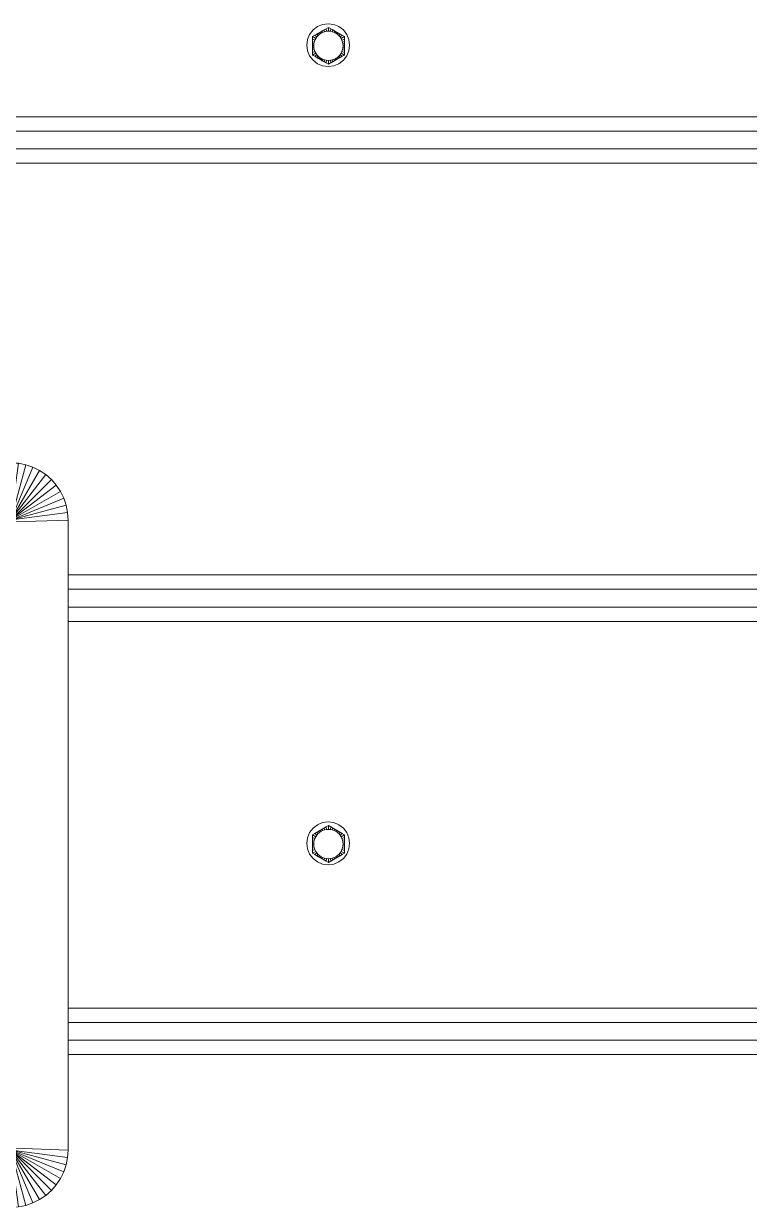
# Model space of a CAD drawing. Header units: inches. Extents: x -827 to 154, y -802 to 207.
# Drawn here: x -105.96 to -93.29, y -169.46 to -148.79 of the extents above; entities that cross this region are included whole.
import ezdxf

# ---------------------------------------------------------------- set-up
doc = ezdxf.new("R2010")
doc.units = ezdxf.units.IN
doc.header["$MEASUREMENT"] = 0
doc.layers.add('Layer0', color=7, linetype='Continuous', lineweight=9)
doc.layers.add('Shop_Sabre_RC-8_CNC_Router_skp', color=8, linetype='Continuous', lineweight=9)

# ---------------------------------------------------------------- blocks, each defined once
blk = doc.blocks.new('Shop_Sabre_RC-8_CNC_Router_skp_171-402910-Level 1')
at = {"layer": 'Layer0'}
for p, q in [((0.002, 6.078), (0, 6.07)), ((0, 6.07), (0.002, 6.078)), ((0, 6.07), (0, 0.055)), ((0, 6.07), (0, 0.055)), ((0.004, 6.086), (0.002, 6.078)), ((0.002, 6.078), (0.004, 6.086)), ((0.008, 6.093), (0.004, 6.086)), ((0.004, 6.086), (0.008, 6.093)), ((0.012, 6.099), (0.008, 6.093)), ((0.008, 6.093), (0.012, 6.099)), ((0.017, 6.105), (0.012, 6.099)), ((0.012, 6.099), (0.017, 6.105)), ((0.017, 6.105), (0.023, 6.11)), ((0.017, 6.105), (0.023, 6.11)), ((0.023, 6.11), (0.03, 6.115)), ((0.023, 6.11), (0.03, 6.115)), ((0.03, 6.115), (0.037, 6.118)), ((0.03, 6.115), (0.037, 6.118)), ((0.037, 6.118), (0.044, 6.121)), ((0.037, 6.118), (0.044, 6.121)), ((0.044, 6.121), (0.052, 6.122)), ((0.044, 6.121), (0.052, 6.122)), ((0.052, 6.122), (0.091, 6.125)), ((0.052, 6.122), (0.091, 6.125)), ((0.091, 6.125), (11.029, 6.125)), ((0.091, 6.125), (11.029, 6.125)), ((0.125, 0.125), (0.125, 6)), ((10.997, 6), (0.125, 6)), ((10.997, 4.497), (10.997, 6)), ((11.029, 6.125), (11.068, 6.122)), ((11.029, 6.125), (11.068, 6.122)), ((11.068, 6.122), (11.076, 6.121)), ((11.068, 6.122), (11.076, 6.121)), ((11.076, 6.121), (11.083, 6.118)), ((11.076, 6.121), (11.083, 6.118)), ((11.083, 6.118), (11.09, 6.115)), ((11.083, 6.118), (11.09, 6.115)), ((11.09, 6.115), (11.097, 6.11)), ((11.09, 6.115), (11.097, 6.11)), ((11.097, 6.11), (11.103, 6.105)), ((11.097, 6.11), (11.103, 6.105)), ((11.108, 6.099), (11.103, 6.105)), ((11.103, 6.105), (11.108, 6.099)), ((11.112, 6.093), (11.108, 6.099)), ((11.108, 6.099), (11.112, 6.093)), ((11.116, 6.086), (11.112, 6.093)), ((11.112, 6.093), (11.116, 6.086)), ((11.118, 6.078), (11.116, 6.086)), ((11.116, 6.086), (11.118, 6.078)), ((11.12, 6.07), (11.118, 6.078)), ((11.118, 6.078), (11.12, 6.07)), ((11.12, 6.07), (11.122, 6.032)), ((11.122, 6.032), (11.12, 6.07)), ((11.122, 4.372), (11.122, 6.032)), ((11.122, 4.372), (11.122, 6.032)), ((0, 0.055), (0.002, 0.047)), ((0.002, 0.047), (0, 0.055)), ((0.002, 0.047), (0.004, 0.039)), ((0.002, 0.047), (0.004, 0.039)), ((0.004, 0.039), (0.008, 0.032)), ((0.004, 0.039), (0.008, 0.032)), ((0.008, 0.032), (0.012, 0.026)), ((0.008, 0.032), (0.012, 0.026)), ((0.012, 0.026), (0.017, 0.02)), ((0.012, 0.026), (0.017, 0.02)), ((0.023, 0.015), (0.017, 0.02)), ((0.017, 0.02), (0.023, 0.015)), ((0.03, 0.01), (0.023, 0.015)), ((0.023, 0.015), (0.03, 0.01)), ((0.037, 0.007), (0.03, 0.01)), ((0.03, 0.01), (0.037, 0.007)), ((0.044, 0.004), (0.037, 0.007)), ((0.037, 0.007), (0.044, 0.004)), ((0.052, 0.003), (0.044, 0.004)), ((0.044, 0.004), (0.052, 0.003)), ((0.052, 0.003), (0.091, 0)), ((0.091, 0), (0.052, 0.003)), ((4.563, 0), (0.091, 0)), ((0.125, 0.125), (4.563, 0.125)), ((0.091, 0), (4.563, 0))]:
    blk.add_line(p, q, dxfattribs=at)
blk = doc.blocks.new('Shop_Sabre_RC-8_CNC_Router_skp_170-402909-Level 1')
at = {"layer": 'Layer0'}
for p, q in [((0.5, 12.857), (0.391, 12.785)), ((0.391, 12.785), (0.5, 12.857)), ((0.617, 12.915), (0.5, 12.857)), ((0.5, 12.857), (0.617, 12.915)), ((0.97, 12.044), (0.5, 12.857)), ((0.5, 12.857), (0.97, 12.044)), ((0.741, 12.957), (0.617, 12.915)), ((0.617, 12.915), (0.741, 12.957)), ((0.617, 12.915), (0.977, 12.047)), ((0.977, 12.047), (0.617, 12.915)), ((0.869, 12.983), (0.741, 12.957)), ((0.741, 12.957), (0.869, 12.983)), ((0.741, 12.957), (0.984, 12.05)), ((0.984, 12.05), (0.741, 12.957)), ((0.869, 12.983), (1, 12.991)), ((1, 12.991), (0.869, 12.983)), ((0.869, 12.983), (0.992, 12.051)), ((0.992, 12.051), (0.869, 12.983)), ((1, 12.991), (3.628, 12.991)), ((1, 12.991), (1.031, 12.054)), ((3.628, 12.991), (1, 12.991)), ((1.031, 12.054), (1, 12.991)), ((0.207, 12.6), (0.293, 12.699)), ((0.207, 12.6), (0.293, 12.699)), ((0.391, 12.785), (0.293, 12.699)), ((0.293, 12.699), (0.391, 12.785)), ((0.957, 12.034), (0.293, 12.699)), ((0.957, 12.034), (0.293, 12.699)), ((0.391, 12.785), (0.963, 12.039)), ((0.963, 12.039), (0.391, 12.785)), ((0.076, 12.374), (0.134, 12.491)), ((0.076, 12.374), (0.134, 12.491)), ((0.134, 12.491), (0.207, 12.6)), ((0.134, 12.491), (0.207, 12.6)), ((0.134, 12.491), (0.948, 12.022)), ((0.948, 12.022), (0.134, 12.491)), ((0.952, 12.028), (0.207, 12.6)), ((0.207, 12.6), (0.952, 12.028)), ((0.009, 12.122), (0.034, 12.25)), ((0.009, 12.122), (0.034, 12.25)), ((0.034, 12.25), (0.076, 12.374)), ((0.034, 12.25), (0.076, 12.374)), ((0.942, 12.007), (0.034, 12.25)), ((0.034, 12.25), (0.942, 12.007)), ((0.076, 12.374), (0.944, 12.015)), ((0.944, 12.015), (0.076, 12.374)), ((0.009, 12.122), (0, 11.991)), ((0, 11.991), (0.009, 12.122)), ((0, 0.991), (0, 11.991)), ((0, 11.991), (0.938, 11.961)), ((0, 11.991), (0, 0.991)), ((0, 11.991), (0.938, 11.961)), ((0.009, 12.122), (0.94, 11.999)), ((0.94, 11.999), (0.009, 12.122)), ((8, 0.991), (8, 5.994)), ((8, 5.994), (8, 0.991)), ((0, 0.991), (0.938, 1.022)), ((0.938, 1.022), (0, 0.991)), ((0, 0.991), (0.009, 0.861)), ((0, 0.991), (0.009, 0.861)), ((0.009, 0.861), (0.94, 0.984)), ((0.94, 0.984), (0.009, 0.861)), ((0.009, 0.861), (0.034, 0.733)), ((0.009, 0.861), (0.034, 0.733)), ((0.942, 0.976), (0.034, 0.733)), ((0.034, 0.733), (0.942, 0.976)), ((0.944, 0.968), (0.076, 0.609)), ((0.076, 0.609), (0.944, 0.968)), ((0.134, 0.491), (0.948, 0.961)), ((0.948, 0.961), (0.134, 0.491)), ((0.952, 0.955), (0.207, 0.383)), ((0.207, 0.383), (0.952, 0.955)), ((0.293, 0.284), (0.957, 0.949)), ((0.957, 0.949), (0.293, 0.284)), ((0.963, 0.943), (0.391, 0.198)), ((0.391, 0.198), (0.963, 0.943)), ((0.5, 0.125), (0.97, 0.939)), ((0.97, 0.939), (0.5, 0.125)), ((0.617, 0.068), (0.977, 0.936)), ((0.977, 0.936), (0.617, 0.068)), ((0.984, 0.933), (0.741, 0.026)), ((0.741, 0.026), (0.984, 0.933)), ((0.992, 0.931), (0.869, 0)), ((0.869, 0), (0.992, 0.931)), ((7.131, 0), (7.008, 0.931)), ((7.008, 0.931), (7.131, 0)), ((7.016, 0.933), (7.259, 0.026)), ((7.259, 0.026), (7.016, 0.933)), ((7.023, 0.936), (7.383, 0.068)), ((7.383, 0.068), (7.023, 0.936)), ((7.5, 0.125), (7.03, 0.939)), ((7.03, 0.939), (7.5, 0.125)), ((7.609, 0.198), (7.037, 0.943)), ((7.037, 0.943), (7.609, 0.198)), ((7.043, 0.949), (7.707, 0.284)), ((7.043, 0.949), (7.707, 0.284)), ((7.048, 0.955), (7.793, 0.383)), ((7.793, 0.383), (7.048, 0.955)), ((7.052, 0.961), (7.866, 0.491)), ((7.866, 0.491), (7.052, 0.961)), ((7.924, 0.609), (7.056, 0.968)), ((7.056, 0.968), (7.924, 0.609)), ((7.058, 0.976), (7.966, 0.733)), ((7.966, 0.733), (7.058, 0.976)), ((7.991, 0.861), (7.06, 0.984)), ((7.06, 0.984), (7.991, 0.861)), ((7.063, 1.022), (8, 0.991)), ((8, 0.991), (7.063, 1.022)), ((7.991, 0.861), (7.966, 0.733)), ((7.966, 0.733), (7.991, 0.861)), ((7.991, 0.861), (8, 0.991)), ((8, 0.991), (7.991, 0.861)), ((0.034, 0.733), (0.076, 0.609)), ((0.034, 0.733), (0.076, 0.609)), ((7.966, 0.733), (7.924, 0.609)), ((7.924, 0.609), (7.966, 0.733)), ((0.076, 0.609), (0.134, 0.491)), ((0.076, 0.609), (0.134, 0.491)), ((0.134, 0.491), (0.207, 0.383)), ((0.134, 0.491), (0.207, 0.383)), ((7.866, 0.491), (7.793, 0.383)), ((7.793, 0.383), (7.866, 0.491)), ((7.924, 0.609), (7.866, 0.491)), ((7.866, 0.491), (7.924, 0.609)), ((0.207, 0.383), (0.293, 0.284)), ((0.207, 0.383), (0.293, 0.284)), ((0.293, 0.284), (0.391, 0.198)), ((0.293, 0.284), (0.391, 0.198)), ((7.609, 0.198), (7.707, 0.284)), ((7.609, 0.198), (7.707, 0.284)), ((7.793, 0.383), (7.707, 0.284)), ((7.707, 0.284), (7.793, 0.383)), ((0.391, 0.198), (0.5, 0.125)), ((0.391, 0.198), (0.5, 0.125)), ((0.5, 0.125), (0.617, 0.068)), ((0.5, 0.125), (0.617, 0.068)), ((0.617, 0.068), (0.741, 0.026)), ((0.617, 0.068), (0.741, 0.026)), ((0.741, 0.026), (0.869, 0)), ((0.741, 0.026), (0.869, 0)), ((0.869, 0), (7.131, 0)), ((0.869, 0), (7.131, 0)), ((7.131, 0), (7.259, 0.026)), ((7.131, 0), (7.259, 0.026)), ((7.259, 0.026), (7.383, 0.068)), ((7.259, 0.026), (7.383, 0.068)), ((7.383, 0.068), (7.5, 0.125)), ((7.383, 0.068), (7.5, 0.125)), ((7.5, 0.125), (7.609, 0.198)), ((7.5, 0.125), (7.609, 0.198))]:
    blk.add_line(p, q, dxfattribs=at)
at = {"rotation": 90}
blk.add_blockref('Shop_Sabre_RC-8_CNC_Router_skp_171-402910-Level 1', (7.063, 0.931), dxfattribs=at)
blk = doc.blocks.new('Shop_Sabre_RC-8_CNC_Router_skp_9-V86-Level 1')
at = {"layer": 'Layer0'}
for p, q in [((96.006, 2.445), (96.245, 2.583)), ((96.245, 2.583), (96.006, 2.445)), ((96.074, 2.485), (96.041, 2.466)), ((96.041, 2.466), (96.074, 2.485)), ((96.105, 2.503), (96.074, 2.485)), ((96.074, 2.485), (96.105, 2.503)), ((96.074, 2.485), (96.089, 2.465)), ((96.089, 2.465), (96.074, 2.485)), ((96.137, 2.521), (96.105, 2.503)), ((96.137, 2.521), (96.105, 2.503)), ((96.105, 2.503), (96.117, 2.483)), ((96.117, 2.483), (96.105, 2.503)), ((96.108, 2.477), (96.117, 2.483)), ((96.108, 2.477), (96.117, 2.483)), ((96.117, 2.483), (96.147, 2.498)), ((96.117, 2.483), (96.147, 2.498)), ((96.17, 2.54), (96.137, 2.521)), ((96.17, 2.54), (96.137, 2.521)), ((96.137, 2.521), (96.147, 2.498)), ((96.147, 2.498), (96.137, 2.521)), ((96.147, 2.498), (96.179, 2.509)), ((96.147, 2.498), (96.179, 2.509)), ((96.205, 2.561), (96.17, 2.54)), ((96.205, 2.561), (96.17, 2.54)), ((96.179, 2.509), (96.17, 2.54)), ((96.17, 2.54), (96.179, 2.509)), ((96.179, 2.509), (96.211, 2.515)), ((96.179, 2.509), (96.211, 2.515)), ((96.245, 2.583), (96.205, 2.561)), ((96.245, 2.583), (96.205, 2.561)), ((96.211, 2.515), (96.205, 2.561)), ((96.205, 2.561), (96.211, 2.515)), ((96.211, 2.515), (96.245, 2.518)), ((96.211, 2.515), (96.245, 2.518)), ((96.245, 2.583), (96.245, 2.518)), ((96.245, 2.518), (96.245, 2.583)), ((96.284, 2.561), (96.245, 2.583)), ((96.245, 2.583), (96.284, 2.561)), ((96.245, 2.518), (96.278, 2.515)), ((96.245, 2.518), (96.278, 2.515)), ((96.284, 2.561), (96.278, 2.515)), ((96.284, 2.561), (96.278, 2.515)), ((96.278, 2.515), (96.311, 2.509)), ((96.311, 2.509), (96.278, 2.515)), ((96.284, 2.561), (96.484, 2.445)), ((96.484, 2.445), (96.284, 2.561)), ((96.284, 2.561), (96.319, 2.54)), ((96.284, 2.561), (96.319, 2.54)), ((96.311, 2.509), (96.319, 2.54)), ((96.319, 2.54), (96.311, 2.509)), ((96.311, 2.509), (96.343, 2.498)), ((96.343, 2.498), (96.311, 2.509)), ((96.319, 2.54), (96.352, 2.521)), ((96.319, 2.54), (96.352, 2.521)), ((96.352, 2.521), (96.343, 2.498)), ((96.343, 2.498), (96.352, 2.521)), ((96.343, 2.498), (96.373, 2.483)), ((96.373, 2.483), (96.343, 2.498)), ((96.352, 2.521), (96.384, 2.503)), ((96.352, 2.521), (96.384, 2.503)), ((96.384, 2.503), (96.373, 2.483)), ((96.373, 2.483), (96.384, 2.503)), ((96.373, 2.483), (96.401, 2.465)), ((96.401, 2.465), (96.373, 2.483)), ((96.384, 2.503), (96.416, 2.485)), ((96.416, 2.485), (96.384, 2.503)), ((96.416, 2.485), (96.401, 2.465)), ((96.401, 2.465), (96.416, 2.485)), ((96.416, 2.485), (96.449, 2.466)), ((96.449, 2.466), (96.416, 2.485)), ((96.006, 2.445), (95.966, 2.423)), ((95.966, 2.423), (96.006, 2.445)), ((95.966, 2.377), (95.966, 2.423)), ((96.023, 2.39), (95.966, 2.423)), ((95.966, 2.377), (95.966, 2.423)), ((96.023, 2.39), (95.966, 2.423)), ((95.966, 2.377), (95.966, 2.101)), ((95.966, 2.377), (96.008, 2.36)), ((95.966, 2.377), (95.966, 2.336)), ((95.966, 2.377), (96.008, 2.36)), ((95.966, 2.101), (95.966, 2.377)), ((95.966, 2.336), (95.966, 2.377)), ((95.998, 2.328), (95.966, 2.336)), ((95.966, 2.299), (95.966, 2.336)), ((95.998, 2.328), (95.966, 2.336)), ((95.966, 2.299), (95.966, 2.336)), ((95.966, 2.299), (95.991, 2.295)), ((95.966, 2.299), (95.966, 2.262)), ((95.966, 2.299), (95.991, 2.295)), ((95.966, 2.262), (95.966, 2.299)), ((95.991, 2.295), (95.989, 2.262)), ((95.991, 2.295), (95.989, 2.262)), ((95.991, 2.295), (95.989, 2.262)), ((95.989, 2.262), (95.991, 2.295)), ((95.998, 2.328), (95.991, 2.295)), ((95.991, 2.295), (95.998, 2.328)), ((95.991, 2.295), (95.998, 2.328)), ((95.998, 2.328), (95.991, 2.295)), ((96.008, 2.36), (95.998, 2.328)), ((95.998, 2.328), (96.008, 2.36)), ((95.998, 2.328), (96.008, 2.36)), ((95.998, 2.328), (96.008, 2.36)), ((96.041, 2.466), (96.006, 2.445)), ((96.006, 2.445), (96.041, 2.466)), ((96.042, 2.418), (96.006, 2.445)), ((96.006, 2.445), (96.042, 2.418)), ((96.008, 2.36), (96.023, 2.39)), ((96.023, 2.39), (96.008, 2.36)), ((96.023, 2.39), (96.042, 2.418)), ((96.023, 2.39), (96.042, 2.418)), ((96.041, 2.466), (96.064, 2.443)), ((96.064, 2.443), (96.041, 2.466)), ((96.042, 2.418), (96.064, 2.443)), ((96.042, 2.418), (96.064, 2.443)), ((96.064, 2.443), (96.089, 2.465)), ((96.064, 2.443), (96.089, 2.465)), ((96.089, 2.465), (96.108, 2.477)), ((96.089, 2.465), (96.108, 2.477)), ((96.401, 2.465), (96.426, 2.443)), ((96.426, 2.443), (96.401, 2.465)), ((96.449, 2.466), (96.426, 2.443)), ((96.426, 2.443), (96.449, 2.466)), ((96.426, 2.443), (96.448, 2.418)), ((96.448, 2.418), (96.426, 2.443)), ((96.448, 2.418), (96.484, 2.445)), ((96.484, 2.445), (96.448, 2.418)), ((96.448, 2.418), (96.466, 2.39)), ((96.466, 2.39), (96.448, 2.418)), ((96.449, 2.466), (96.484, 2.445)), ((96.484, 2.445), (96.449, 2.466)), ((96.466, 2.39), (96.523, 2.423)), ((96.523, 2.423), (96.466, 2.39)), ((96.466, 2.39), (96.481, 2.36)), ((96.481, 2.36), (96.466, 2.39)), ((96.523, 2.377), (96.481, 2.36)), ((96.481, 2.36), (96.523, 2.377)), ((96.481, 2.36), (96.492, 2.328)), ((96.492, 2.328), (96.481, 2.36)), ((96.484, 2.445), (96.523, 2.423)), ((96.523, 2.423), (96.484, 2.445)), ((96.492, 2.328), (96.523, 2.336)), ((96.523, 2.336), (96.492, 2.328)), ((96.498, 2.295), (96.492, 2.328)), ((96.492, 2.328), (96.498, 2.295)), ((96.492, 2.328), (96.498, 2.295)), ((96.498, 2.295), (96.492, 2.328)), ((96.523, 2.299), (96.498, 2.295)), ((96.498, 2.295), (96.523, 2.299)), ((96.501, 2.262), (96.498, 2.295)), ((96.498, 2.295), (96.501, 2.262)), ((96.498, 2.295), (96.501, 2.262)), ((96.501, 2.262), (96.498, 2.295)), ((96.523, 2.423), (96.523, 2.101)), ((96.523, 2.101), (96.523, 2.423)), ((96.523, 2.377), (96.523, 2.423)), ((96.523, 2.423), (96.523, 2.377)), ((96.523, 2.336), (96.523, 2.377)), ((96.523, 2.377), (96.523, 2.336)), ((96.523, 2.299), (96.523, 2.336)), ((96.523, 2.336), (96.523, 2.299)), ((96.523, 2.262), (96.523, 2.299)), ((96.523, 2.299), (96.523, 2.262)), ((95.989, 2.262), (95.966, 2.262)), ((95.966, 2.262), (95.966, 2.225)), ((95.966, 2.262), (95.989, 2.262)), ((95.966, 2.225), (95.966, 2.262)), ((95.991, 2.228), (95.966, 2.225)), ((95.966, 2.225), (95.991, 2.228)), ((95.966, 2.187), (95.966, 2.225)), ((95.966, 2.225), (95.966, 2.187)), ((95.998, 2.196), (95.966, 2.187)), ((95.998, 2.196), (95.966, 2.187)), ((95.966, 2.146), (95.966, 2.187)), ((95.966, 2.146), (95.966, 2.187)), ((96.008, 2.164), (95.966, 2.146)), ((95.966, 2.146), (96.008, 2.164)), ((95.966, 2.146), (95.966, 2.101)), ((95.966, 2.101), (95.966, 2.146)), ((96.023, 2.134), (95.966, 2.101)), ((95.966, 2.101), (96.023, 2.134)), ((95.966, 2.101), (96.006, 2.078)), ((96.006, 2.078), (95.966, 2.101)), ((95.989, 2.262), (95.991, 2.228)), ((95.989, 2.262), (95.991, 2.228)), ((95.991, 2.228), (95.989, 2.262)), ((95.991, 2.228), (95.989, 2.262)), ((95.991, 2.228), (95.998, 2.196)), ((95.998, 2.196), (95.991, 2.228)), ((95.991, 2.228), (95.998, 2.196)), ((95.998, 2.196), (95.991, 2.228)), ((95.998, 2.196), (96.008, 2.164)), ((95.998, 2.196), (96.008, 2.164)), ((96.042, 2.106), (96.006, 2.078)), ((96.006, 2.078), (96.042, 2.106)), ((96.006, 2.078), (96.245, 1.94)), ((96.245, 1.94), (96.006, 2.078)), ((96.006, 2.078), (96.041, 2.058)), ((96.041, 2.058), (96.006, 2.078)), ((96.008, 2.164), (96.023, 2.134)), ((96.008, 2.164), (96.023, 2.134)), ((96.023, 2.134), (96.042, 2.106)), ((96.023, 2.134), (96.042, 2.106)), ((96.041, 2.058), (96.064, 2.081)), ((96.064, 2.081), (96.041, 2.058)), ((96.042, 2.106), (96.064, 2.081)), ((96.042, 2.106), (96.064, 2.081)), ((96.064, 2.081), (96.089, 2.059)), ((96.064, 2.081), (96.089, 2.059)), ((96.284, 1.963), (96.484, 2.078)), ((96.484, 2.078), (96.284, 1.963)), ((96.401, 2.059), (96.426, 2.081)), ((96.426, 2.081), (96.401, 2.059)), ((96.426, 2.081), (96.448, 2.106)), ((96.448, 2.106), (96.426, 2.081)), ((96.426, 2.081), (96.449, 2.058)), ((96.449, 2.058), (96.426, 2.081)), ((96.448, 2.106), (96.466, 2.134)), ((96.466, 2.134), (96.448, 2.106)), ((96.448, 2.106), (96.484, 2.078)), ((96.484, 2.078), (96.448, 2.106)), ((96.484, 2.078), (96.449, 2.058)), ((96.449, 2.058), (96.484, 2.078)), ((96.466, 2.134), (96.481, 2.164)), ((96.481, 2.164), (96.466, 2.134)), ((96.523, 2.101), (96.466, 2.134)), ((96.466, 2.134), (96.523, 2.101)), ((96.481, 2.164), (96.492, 2.196)), ((96.481, 2.164), (96.492, 2.196)), ((96.481, 2.164), (96.492, 2.196)), ((96.492, 2.196), (96.481, 2.164)), ((96.481, 2.164), (96.523, 2.146)), ((96.523, 2.146), (96.481, 2.164)), ((96.523, 2.101), (96.484, 2.078)), ((96.484, 2.078), (96.523, 2.101)), ((96.492, 2.196), (96.498, 2.228)), ((96.492, 2.196), (96.498, 2.228)), ((96.492, 2.196), (96.498, 2.228)), ((96.498, 2.228), (96.492, 2.196)), ((96.523, 2.187), (96.492, 2.196)), ((96.492, 2.196), (96.523, 2.187)), ((96.498, 2.228), (96.501, 2.262)), ((96.501, 2.262), (96.498, 2.228)), ((96.498, 2.228), (96.501, 2.262)), ((96.501, 2.262), (96.498, 2.228)), ((96.523, 2.225), (96.498, 2.228)), ((96.498, 2.228), (96.523, 2.225)), ((96.501, 2.262), (96.523, 2.262)), ((96.501, 2.262), (96.523, 2.262)), ((96.523, 2.225), (96.523, 2.262)), ((96.523, 2.225), (96.523, 2.262)), ((96.523, 2.187), (96.523, 2.225)), ((96.523, 2.187), (96.523, 2.225)), ((96.523, 2.146), (96.523, 2.187)), ((96.523, 2.146), (96.523, 2.187)), ((96.523, 2.146), (96.523, 2.101)), ((96.523, 2.101), (96.523, 2.146)), ((96.041, 2.058), (96.074, 2.039)), ((96.074, 2.039), (96.041, 2.058)), ((96.074, 2.039), (96.089, 2.059)), ((96.089, 2.059), (96.074, 2.039)), ((96.074, 2.039), (96.105, 2.021)), ((96.105, 2.021), (96.074, 2.039)), ((96.089, 2.059), (96.117, 2.04)), ((96.089, 2.059), (96.117, 2.04)), ((96.105, 2.021), (96.117, 2.04)), ((96.117, 2.04), (96.105, 2.021)), ((96.137, 2.002), (96.105, 2.021)), ((96.137, 2.002), (96.105, 2.021)), ((96.117, 2.04), (96.147, 2.026)), ((96.117, 2.04), (96.147, 2.026)), ((96.137, 2.002), (96.147, 2.026)), ((96.147, 2.026), (96.137, 2.002)), ((96.17, 1.983), (96.137, 2.002)), ((96.17, 1.983), (96.137, 2.002)), ((96.147, 2.026), (96.179, 2.015)), ((96.147, 2.026), (96.179, 2.015)), ((96.179, 2.015), (96.17, 1.983)), ((96.17, 1.983), (96.179, 2.015)), ((96.205, 1.963), (96.17, 1.983)), ((96.205, 1.963), (96.17, 1.983)), ((96.179, 2.015), (96.211, 2.008)), ((96.179, 2.015), (96.211, 2.008)), ((96.205, 1.963), (96.211, 2.008)), ((96.211, 2.008), (96.205, 1.963)), ((96.245, 1.94), (96.205, 1.963)), ((96.245, 1.94), (96.205, 1.963)), ((96.211, 2.008), (96.245, 2.006)), ((96.211, 2.008), (96.245, 2.006)), ((96.245, 2.006), (96.278, 2.008)), ((96.245, 2.006), (96.278, 2.008)), ((96.245, 2.006), (96.245, 1.94)), ((96.245, 1.94), (96.245, 2.006)), ((96.245, 1.94), (96.284, 1.963)), ((96.284, 1.963), (96.245, 1.94)), ((96.278, 2.008), (96.311, 2.015)), ((96.311, 2.015), (96.278, 2.008)), ((96.284, 1.963), (96.278, 2.008)), ((96.284, 1.963), (96.278, 2.008)), ((96.284, 1.963), (96.319, 1.983)), ((96.284, 1.963), (96.319, 1.983)), ((96.311, 2.015), (96.343, 2.026)), ((96.343, 2.026), (96.311, 2.015)), ((96.311, 2.015), (96.319, 1.983)), ((96.319, 1.983), (96.311, 2.015)), ((96.319, 1.983), (96.352, 2.002)), ((96.319, 1.983), (96.352, 2.002)), ((96.343, 2.026), (96.373, 2.04)), ((96.373, 2.04), (96.343, 2.026)), ((96.343, 2.026), (96.352, 2.002)), ((96.352, 2.002), (96.343, 2.026)), ((96.352, 2.002), (96.384, 2.021)), ((96.352, 2.002), (96.384, 2.021)), ((96.373, 2.04), (96.401, 2.059)), ((96.401, 2.059), (96.373, 2.04)), ((96.384, 2.021), (96.373, 2.04)), ((96.373, 2.04), (96.384, 2.021)), ((96.416, 2.039), (96.384, 2.021)), ((96.384, 2.021), (96.416, 2.039)), ((96.416, 2.039), (96.401, 2.059)), ((96.401, 2.059), (96.416, 2.039)), ((96.416, 2.039), (96.449, 2.058)), ((96.449, 2.058), (96.416, 2.039))]:
    blk.add_line(p, q, dxfattribs=at)
blk = doc.blocks.new('Shop_Sabre_RC-8_CNC_Router_skp_144-V87-Level 1')
blk.add_blockref('Shop_Sabre_RC-8_CNC_Router_skp_9-V86-Level 1', (12.626, 0))
blk = doc.blocks.new('Shop_Sabre_RC-8_CNC_Router_skp_140-402879-Level 1')
at = {"layer": 'Layer0'}
for p, q in [((38.976, 0.562), (0, 0.562)), ((38.976, 0.562), (0, 0.562)), ((0, 0.25), (38.976, 0.25)), ((0, 0.25), (38.976, 0.25))]:
    blk.add_line(p, q, dxfattribs=at)
blk = doc.blocks.new('Shop_Sabre_RC-8_CNC_Router_skp_139-402878-Level 1')
at = {"layer": 'Layer0'}
for p, q in [((38.976, 0.562), (0, 0.562)), ((38.976, 0.562), (0, 0.562)), ((0, 0.25), (38.976, 0.25)), ((0, 0.25), (38.976, 0.25))]:
    blk.add_line(p, q, dxfattribs=at)
blk = doc.blocks.new('Shop_Sabre_RC-8_CNC_Router_skp_138-402877-Level 1')
at = {"layer": 'Layer0'}
for p, q in [((51.1875, 0.5625), (0, 0.5625)), ((51.1875, 0.5625), (0, 0.5625)), ((0, 0.25), (51.1875, 0.25)), ((0, 0.25), (51.1875, 0.25))]:
    blk.add_line(p, q, dxfattribs=at)
blk = doc.blocks.new('Shop_Sabre_RC-8_CNC_Router_skp_135-402874-Level 1')
at = {"layer": 'Layer0'}
for p, q in [((40.789, 34.125), (1.812, 34.125)), ((40.789, 34.125), (1.812, 34.125)), ((1.812, 33.313), (40.789, 33.313)), ((1.812, 33.313), (40.789, 33.313)), ((36.151, 30.8), (36.061, 30.762)), ((36.151, 30.8), (36.061, 30.762)), ((36.249, 30.813), (36.151, 30.8)), ((36.249, 30.813), (36.151, 30.8)), ((36.249, 30.813), (36.346, 30.8)), ((36.346, 30.8), (36.249, 30.813)), ((36.346, 30.8), (36.436, 30.762)), ((36.436, 30.762), (36.346, 30.8)), ((35.924, 30.625), (35.886, 30.535)), ((35.924, 30.625), (35.886, 30.535)), ((35.983, 30.703), (35.924, 30.625)), ((35.983, 30.703), (35.924, 30.625)), ((36.061, 30.762), (35.983, 30.703)), ((35.983, 30.703), (36.061, 30.762)), ((36.436, 30.762), (36.514, 30.703)), ((36.514, 30.703), (36.436, 30.762)), ((36.514, 30.703), (36.573, 30.625)), ((36.514, 30.703), (36.573, 30.625)), ((36.573, 30.625), (36.611, 30.535)), ((36.573, 30.625), (36.611, 30.535)), ((35.874, 30.438), (35.886, 30.535)), ((35.886, 30.535), (35.874, 30.438)), ((35.886, 30.34), (35.874, 30.438)), ((35.874, 30.438), (35.886, 30.34)), ((36.624, 30.438), (36.611, 30.535)), ((36.611, 30.535), (36.624, 30.438)), ((36.611, 30.34), (36.624, 30.438)), ((36.624, 30.438), (36.611, 30.34)), ((35.924, 30.25), (35.886, 30.34)), ((35.886, 30.34), (35.924, 30.25)), ((35.983, 30.172), (35.924, 30.25)), ((35.924, 30.25), (35.983, 30.172)), ((36.514, 30.172), (36.573, 30.25)), ((36.573, 30.25), (36.514, 30.172)), ((36.573, 30.25), (36.611, 30.34)), ((36.611, 30.34), (36.573, 30.25)), ((36.061, 30.113), (35.983, 30.172)), ((36.061, 30.113), (35.983, 30.172)), ((36.151, 30.075), (36.061, 30.113)), ((36.151, 30.075), (36.061, 30.113)), ((36.249, 30.063), (36.151, 30.075)), ((36.249, 30.063), (36.151, 30.075)), ((36.249, 30.063), (36.346, 30.075)), ((36.346, 30.075), (36.249, 30.063)), ((36.346, 30.075), (36.436, 30.113)), ((36.436, 30.113), (36.346, 30.075)), ((36.436, 30.113), (36.514, 30.172)), ((36.436, 30.113), (36.514, 30.172)), ((1.812, 26.563), (40.789, 26.563)), ((40.789, 26.563), (1.812, 26.563)), ((40.789, 25.75), (1.812, 25.75)), ((1.812, 25.75), (40.789, 25.75)), ((53, 18.563), (1.812, 18.563)), ((1.812, 18.563), (53, 18.563)), ((1.812, 17.75), (53, 17.75)), ((1.812, 17.75), (53, 17.75)), ((35.983, 16.765), (35.924, 16.688)), ((35.924, 16.688), (35.983, 16.765)), ((36.061, 16.825), (35.983, 16.765)), ((35.983, 16.765), (36.061, 16.825)), ((36.151, 16.862), (36.061, 16.825)), ((36.151, 16.862), (36.061, 16.825)), ((36.249, 16.875), (36.151, 16.862)), ((36.249, 16.875), (36.151, 16.862)), ((36.249, 16.875), (36.346, 16.862)), ((36.346, 16.862), (36.249, 16.875)), ((36.346, 16.862), (36.436, 16.825)), ((36.346, 16.862), (36.436, 16.825)), ((36.436, 16.825), (36.514, 16.765)), ((36.514, 16.765), (36.436, 16.825)), ((36.514, 16.765), (36.573, 16.688)), ((36.514, 16.765), (36.573, 16.688)), ((35.874, 16.5), (35.886, 16.597)), ((35.874, 16.5), (35.886, 16.597)), ((35.924, 16.688), (35.886, 16.597)), ((35.886, 16.597), (35.924, 16.688)), ((36.573, 16.688), (36.611, 16.597)), ((36.573, 16.688), (36.611, 16.597)), ((36.624, 16.5), (36.611, 16.597)), ((36.611, 16.597), (36.624, 16.5)), ((35.886, 16.403), (35.874, 16.5)), ((35.886, 16.403), (35.874, 16.5)), ((35.924, 16.313), (35.886, 16.403)), ((35.924, 16.313), (35.886, 16.403)), ((36.573, 16.313), (36.611, 16.403)), ((36.611, 16.403), (36.573, 16.313)), ((36.611, 16.403), (36.624, 16.5)), ((36.624, 16.5), (36.611, 16.403)), ((35.983, 16.235), (35.924, 16.313)), ((35.983, 16.235), (35.924, 16.313)), ((36.061, 16.175), (35.983, 16.235)), ((36.061, 16.175), (35.983, 16.235)), ((36.151, 16.138), (36.061, 16.175)), ((36.061, 16.175), (36.151, 16.138)), ((36.249, 16.125), (36.151, 16.138)), ((36.151, 16.138), (36.249, 16.125)), ((36.249, 16.125), (36.346, 16.138)), ((36.249, 16.125), (36.346, 16.138)), ((36.346, 16.138), (36.436, 16.175)), ((36.436, 16.175), (36.346, 16.138)), ((36.436, 16.175), (36.514, 16.235)), ((36.436, 16.175), (36.514, 16.235)), ((36.514, 16.235), (36.573, 16.313)), ((36.573, 16.313), (36.514, 16.235))]:
    blk.add_line(p, q, dxfattribs=at)
for name, p in [('Shop_Sabre_RC-8_CNC_Router_skp_140-402879-Level 1', (1.812, 33.313)), ('Shop_Sabre_RC-8_CNC_Router_skp_144-V87-Level 1', (-72.626, 28.187)), ('Shop_Sabre_RC-8_CNC_Router_skp_139-402878-Level 1', (1.812, 25.75)), ('Shop_Sabre_RC-8_CNC_Router_skp_138-402877-Level 1', (1.812, 17.75)), ('Shop_Sabre_RC-8_CNC_Router_skp_144-V87-Level 1', (-72.626, 14.25))]:
    blk.add_blockref(name, p)
blk = doc.blocks.new('Shop_Sabre_RC-8_CNC_Router_skp_1-402740-Level 1')
for name, p in [('Shop_Sabre_RC-8_CNC_Router_skp_135-402874-Level 1', (0, 0)), ('Shop_Sabre_RC-8_CNC_Router_skp_170-402909-Level 1', (40.789, 23.801))]:
    blk.add_blockref(name, p)
blk = doc.blocks.new('Shop_Sabre_RC-8_CNC_Router_skp-402726-Level 1')
blk.add_blockref('Shop_Sabre_RC-8_CNC_Router_skp_1-402740-Level 1', (0, 0))

msp = doc.modelspace()

# ---------------------------------------------------------------- block references
at = {"layer": 'Shop_Sabre_RC-8_CNC_Router_skp', "color": 7, "rotation": 180}
msp.add_blockref('Shop_Sabre_RC-8_CNC_Router_skp-402726-Level 1', (-64.395614, -132.663924), dxfattribs=at)

doc.saveas('drawing.dxf')
